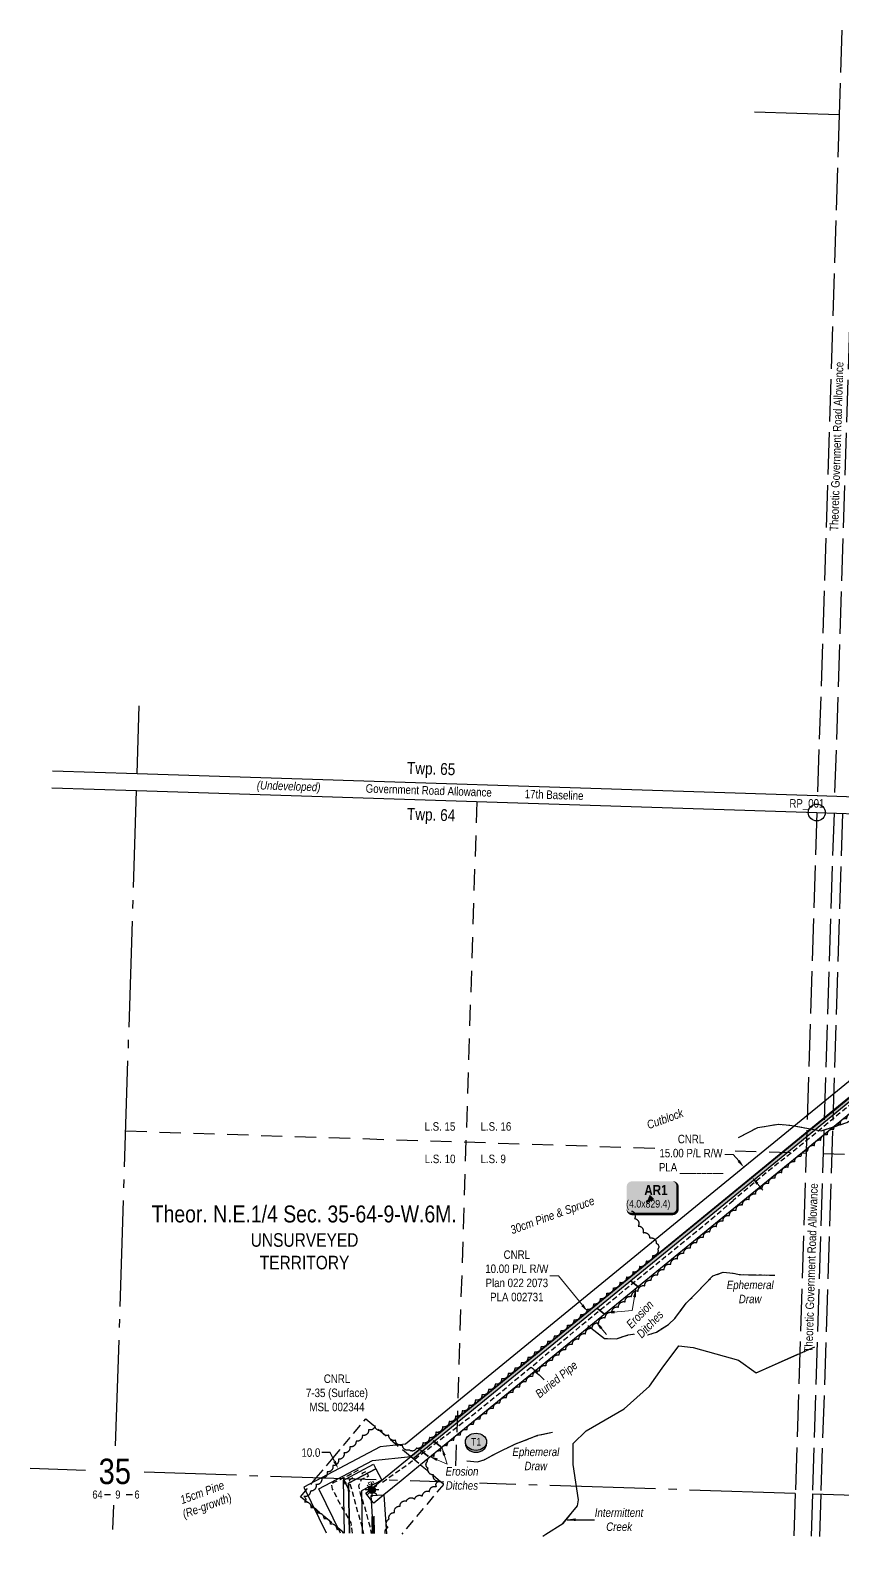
# Model space of a CAD drawing. Extents: x 354711 to 358951, y 6050403 to 6054140.
# Drawn here: x 354711 to 355671, y 6050474 to 6052258 of the extents above; entities that cross this region are included whole.
import ezdxf
from ezdxf.enums import TextEntityAlignment as Align

# ---------------------------------------------------------------- set-up
doc = ezdxf.new("R2010")
doc.units = 0
doc.header["$LTSCALE"] = 5
doc.header["$PDSIZE"] = 0.5
for name, pattern in [('0', [1, 1, 0]), ('foc-ACCESSROAD', [3.75, 2.5, -1.25]), ('foc-LSD', [8, 5, -3]), ('foc-QUARTERLINE', [33, 25, -3, 2, -3]), ('foc-TOPO-ephemeral', [6.25, 3.125, -0.625, 0.625, -0.625, 0.625, -0.625]), ('foc-UNSURVEYED', [12.5, 10, -2.5]), ('UG_PIPE', [1.875, 1.25, -0.625])]:
    doc.linetypes.add(name, pattern=pattern)
doc.layers.get('Defpoints').update_dxf_attribs({"color": 9})
for name, color, linetype in [('10', 1, 'Continuous'), ('35', 37, 'Continuous'), ('9', 3, 'Continuous'), ('AS-PIPE-UG', 44, 'UG_PIPE'), ('AS-PIPE-UG-T', 44, 'Continuous'), ('AS-ROADS', 254, 'Continuous'), ('AS-SYMBOL', 7, 'Continuous'), ('C-RW', 13, 'Continuous'), ('C-SYMBOL', 7, 'Continuous'), ('C-WS', 13, 'foc-ACCESSROAD'), ('D-TXT', 6, 'Continuous'), ('L-ROAD-T', 7, 'Continuous'), ('L-SEC', 7, 'Continuous'), ('L-SECLBL', 7, 'Continuous'), ('L-SECQ', 8, 'foc-QUARTERLINE'), ('L-SECTION-LSD', 7, 'foc-LSD'), ('L-UNS-T', 3, 'Continuous'), ('L-USEC', 7, 'foc-UNSURVEYED'), ('P-BUFFER-H 100m', 191, 'Continuous'), ('P-CROSSINGS', 250, 'Continuous'), ('P-TEMP-BLOCKS', 250, 'Continuous'), ('P-TEMP-BLUE', 146, 'Continuous'), ('P-TXT', 4, 'Continuous'), ('T-BUSH', 110, '0'), ('T-BUSH-T', 110, 'Continuous'), ('T-DRAW', 143, 'foc-TOPO-ephemeral'), ('T-WATER', 160, 'Continuous'), ('T-WATER-T', 170, 'Continuous')]:
    doc.layers.add(name, color=color, linetype=linetype)
for name, color, linetype, lineweight in [('AS-GENERAL', 48, 'Continuous', 18), ('C-RW-T', 13, 'Continuous', 9), ('C-WS-T', 13, 'Continuous', 9), ('T-TEXT', 48, 'Continuous', 18)]:
    doc.layers.add(name, color=color, linetype=linetype, lineweight=lineweight)
doc.layers.add('P-TEMP-BLUE-H', color=7, linetype='Continuous', true_color=0x99e6ff)
doc.styles.add('100L', font='ARIALN.TTF', dxfattribs={"height": 11})
doc.styles.add('175L', font='ARIALN.TTF', dxfattribs={"height": 20})
doc.styles.add('80', font='ARIALN.TTF', dxfattribs={"height": 10})
doc.styles.add('80CG', font='ARIALN.TTF', dxfattribs={"height": 10})
doc.styles.add('80L', font='ARIALN.TTF', dxfattribs={"height": 10})
doc.styles.add('80LS', font='ARIALNI.TTF', dxfattribs={"height": 10})
doc.styles.add('BOLD', font='ARIALNB.TTF')
doc.styles.add('Crossing', font='ARIALN.TTF', dxfattribs={"height": 10})
doc.styles.add('foc-LtypeFont', font='ARIALN.TTF', dxfattribs={"height": 7.349999999999999})
doc.styles.add('SIMPLEX', font='ARIALN.TTF')
doc.linetypes.add('foc-TOPO-flowdirection-NOLINE', pattern='A,0,[">",foc-LtypeFont,S=0.3,R=0,X=0,Y=-0.945],-20,[">",foc-LtypeFont,S=0.3,R=0,X=0,Y=-0.945],0', length=20)
doc.dimstyles.new('Compass 5 000', dxfattribs={"dimscale": 5, "dimtxt": 9, "dimasz": 2, "dimexe": 0.2, "dimexo": 0.0625, "dimgap": 0.5, "dimtad": 0, "dimtih": 1, "dimtoh": 1, "dimzin": 0, "dimdsep": 46, "dimtxsty": '80CG', "dimcen": 0.1, "dimse1": 1, "dimse2": 1, "dimclrd": 256, "dimclrt": 256, "dimaunit": 1, "dimadec": 4, "dimazin": 0, "dimtfac": 0.06, "dimtofl": 0, "dimtmove": 0, "dimatfit": 1, "dimfxl": 0.2, "dimtolj": 1, "dimtzin": 0, "dimlwd": -1, "dimarcsym": 0})

# ---------------------------------------------------------------- blocks, each defined once
blk = doc.blocks.new('L-SECLBL')
at = {"layer": '9', "color": 7}
for p, q in [((-5.082139060913505, -27.83004804289613), (-12.28857354467345, -27.83004804289613)), ((20.70431141927111, -27.83004804289613), (13.49787693551116, -27.83004804289613))]:
    blk.add_line(p, q, dxfattribs=at)
at = {"layer": '10', "color": 2, "style": 'SIMPLEX'}
blk.add_attdef('SEC', text='', height=30, dxfattribs=at).set_placement((0, 0), align=Align.MIDDLE)
at = {"layer": '10', "color": 5, "style": '80L'}
blk.add_attdef('TWP', text='', height=9.5, dxfattribs=at).set_placement((-14.43410290347765, -27.36845155570791), align=Align.MIDDLE_RIGHT)
blk.add_attdef('RGE', text='', height=9.5, dxfattribs=at).set_placement((3.622123863462547, -27.36845155570791), align=Align.MIDDLE_CENTER)
blk.add_attdef('MER', text='', height=9.5, dxfattribs=at).set_placement((23.16775162027989, -27.36845155570791), align=Align.MIDDLE_LEFT)
blk = doc.blocks.new('*D40')
at = {"layer": 'C-RW-T', "transparency": 16777216}
for p, q in [((355334.8756327196, 6050786.895740184), (355324.8756327191, 6050786.895740183)), ((355363.1610981193, 6050752.317025754), (355334.8756327196, 6050786.895740184)), ((355385.3165986058, 6050725.232135562), (355391.6481437976, 6050717.491881336))]:
    blk.add_line(p, q, dxfattribs=at)
for points in [[(355364.4511404899, 6050753.372283285), (355361.8710557483, 6050751.261768222), (355369.4926433116, 6050744.576771528)], [(355386.6066409764, 6050726.287393094), (355384.0265562348, 6050724.17687803), (355378.9850534135, 6050732.972389787)]]:
    blk.add_solid(points, dxfattribs=at)
at = {"layer": 'Defpoints', "color": 0, "transparency": 16777216}
for p in [(355450.2800371936, 6050810.661039611), (355459.7724472955, 6050799.056657871), (355378.9850534135, 6050732.972389787)]:
    blk.add_point(p, dxfattribs=at)
at = {"layer": 'C-RW-T', "transparency": 16777216, "insert": (355285.7896845611, 6050786.895740183), "char_height": 10, "attachment_point": 5, "style": '80CG'}
blk.add_mtext('\\A1;CNRL\\P10.00 P/L R/W\\PPlan 022 2073\\PPLA 002731', dxfattribs=at)
blk = doc.blocks.new('*D45')
at = {"layer": 'Defpoints', "color": 0, "transparency": 16777216}
for p in [(355079.3519890825, 6050561.232535338), (355074.9246602282, 6050559.031470954), (355083.8022882291, 6050552.280985365)]:
    blk.add_point(p, dxfattribs=at)
at = {"layer": 'P-TXT', "transparency": 16777216}
for p, q in [((355065.3944132822, 6050578.201077084), (355055.3944132822, 6050578.201077084)), ((355070.472923148, 6050567.985913258), (355065.3944132822, 6050578.201077084)), ((355083.8266964541, 6050541.125478677), (355088.2784335343, 6050532.171036374))]:
    blk.add_line(p, q, dxfattribs=at)
for points in [[(355071.9653301984, 6050568.727869438), (355068.9805160975, 6050567.243957078), (355074.9246602282, 6050559.031470954)], [(355085.3191035045, 6050541.867434857), (355082.3342894036, 6050540.383522497), (355079.3749593743, 6050550.079920981)]]:
    blk.add_solid(points, dxfattribs=at)
at = {"layer": 'P-TXT', "transparency": 16777216, "insert": (355042.6420258335, 6050578.201077085), "char_height": 10, "attachment_point": 5, "style": '80CG'}
blk.add_mtext('\\A1;10.0', dxfattribs=at)
blk = doc.blocks.new('GAS')
h = blk.add_hatch(color=255)
h.dxf.hatch_style = 1
edge = h.paths.add_edge_path()
edge.add_arc((0, 0), 0.9, 0, 360)
for p, q in [((-0.8077887898725749, 0), (-1.615577579628734, 0)), ((-0.5711929310346023, 0.5711929297831376), (-1.142385862069204, 1.142385861385264)), ((0, 0.8077887887338874), (0, 1.615577579286764)), ((0.5711929310309642, 0.5711929297831376), (1.142385862065566, 1.142385861385264)), ((1.615577579625096, 0), (0.8077887898689368, 0)), ((-0.5711929310346023, -0.5711929316021271), (-1.142385862069204, -1.142385863204253)), ((0, -0.8077887905528768), (0, -1.615577581105753)), ((1.142385862065566, -1.142385863204253), (0.5711929310309642, -0.5711929316021271))]:
    blk.add_line(p, q)
blk.add_circle((0, 0), 0.8000000000000003)
blk = doc.blocks.new('*D50')
at = {"layer": 'C-RW-T', "transparency": 16777216}
for p, q in [((355541.4268145943, 6050930.383028397), (355531.4268145943, 6050930.383028397)), ((355547.7618556223, 6050922.64563507), (355541.4268145943, 6050930.383028397)), ((355569.8533238387, 6050895.663903142), (355576.1883648559, 6050887.926509827))]:
    blk.add_line(p, q, dxfattribs=at)
for points in [[(355549.0514211743, 6050923.70147524), (355546.4722900698, 6050921.5897949), (355554.09689664, 6050914.908241755)], [(355571.1428893907, 6050896.719743311), (355568.5637582862, 6050894.608062973), (355563.5182828209, 6050903.401296457)]]:
    blk.add_solid(points, dxfattribs=at)
at = {"layer": 'Defpoints', "color": 0, "transparency": 16777216}
for p in [(355565.8507093834, 6050924.53175226), (355554.09689664, 6050914.908241755), (355575.2720955643, 6050913.024806961)]:
    blk.add_point(p, dxfattribs=at)
at = {"layer": 'C-RW-T', "transparency": 16777216, "insert": (355491.433635876, 6050930.383028398), "char_height": 10, "attachment_point": 5, "style": '80CG', "bg_fill": 3, "box_fill_scale": 1.1, "bg_fill_color": 256, "bg_fill_true_color": 13158600, "bg_fill_transparency": 0}
blk.add_mtext('\\A1;CNRL\\P15.00 P/L R/W\\PPLA ________', dxfattribs=at)
blk = doc.blocks.new('XING3')
h = blk.add_hatch(color=250)
h.dxf.hatch_style = 1
edge = h.paths.add_edge_path()
edge.add_ellipse((0, -2.047489049626165), major_axis=(-12.5, 0), ratio=0.8162973455633619, start_angle=0, end_angle=180)
edge.add_line((12.5, -2.047489049626165), (12.5, 0))
edge.add_ellipse((0, 0), major_axis=(-12.5, 0), ratio=0.8162973455633619, start_angle=0, end_angle=180, ccw=False)
edge.add_line((-12.5, 0), (-12.5, -2.047489049626165))
at = {"layer": 'P-BUFFER-H 100m'}
h = blk.add_hatch(color=256, dxfattribs=at)
h.dxf.hatch_style = 1
edge = h.paths.add_edge_path()
edge.add_ellipse((0, 0), major_axis=(-12.5, 0), ratio=0.8162973455633619, start_angle=0, end_angle=360)
at = {"color": 250}
blk.add_ellipse((0, 0), major_axis=(-12.5, 0), ratio=0.8162973455633619, dxfattribs=at)
blk.add_ellipse((0, -2.047489049626165), major_axis=(-12.5, 0), ratio=0.8162973455633619, start_param=0, end_param=3.141592653589793, dxfattribs=at)
at = {"color": 250, "style": 'Crossing'}
blk.add_attdef('CROSSING', text='', height=9, dxfattribs=at).set_placement((0.08916442567715421, 0.0199513138486509), align=Align.MIDDLE_CENTER)
at = {"color": 250, "style": 'Crossing', "flags": 1}
for tag, p in [('OWNER', (0.08916442567715421, -12.49201765665748)), ('DESCRIPTION', (0.08916442567715421, -25.770021277247)), ('LOCATION', (0.08916442567715421, -39.30337514164421)), ('DWG_REF', (0.08916442567715421, -52.83672900604233))]:
    blk.add_attdef(tag, text='', height=9, dxfattribs=at).set_placement(p, align=Align.MIDDLE_CENTER)
blk = doc.blocks.new('*U54')
at = {"true_color": 0x99e6ff}
h = blk.add_hatch(color=141, dxfattribs=at)
edge = h.paths.add_edge_path()
edge.add_line((-23.99999999999998, -20), (23.99999999999998, -20))
edge.add_arc((23.99999999999998, -14), 6, 270, 360)
edge.add_line((29.99999999999998, -14), (29.99999999999998, 12.5))
edge.add_arc((23.99999999999998, 12.5), 6, 0, 90)
edge.add_line((23.99999999999998, 18.5), (-23.99999999999998, 18.5))
edge.add_arc((-23.99999999999998, 12.5), 6, 90, 180)
edge.add_line((-29.99999999999998, 12.5), (-29.99999999999998, -14))
edge.add_arc((-23.99999999999998, -14), 6, 180, 270)
at = {"color": 250, "flags": 128}
blk.add_lwpolyline([(-23.99999999999998, -20, 3, 3, 0), (23.99999999999998, -20, 3, 3, 0.414213562373095), (29.99999999999998, -14, 3, 3, 0), (29.99999999999998, 12.5, 3, 0, 0.414213562373095), (23.99999999999998, 18.5, 0, 0, 0), (-23.99999999999998, 18.5, 0, 0, 0.414213562373095), (-29.99999999999998, 12.5, 0, 0, 0), (-29.99999999999998, -14, 0, 3, 0.414213562373095)], format="xyseb", close=True, dxfattribs=at)
at = {"flags": 128}
blk.add_lwpolyline([(-7.240658989402277, -7.740071415784115, 0, 7.5, 0), (-3.398394867633905e-15, 0, 0, 0, 0)], format="xyseb", dxfattribs=at)
at = {"color": 250}
for tag, p, height, style in [('TEMP_AREA_W1_001', (-9.212824010914055, 2.244292974654144), 12, 'BOLD'), ('ENTER_TEXT_001', (-30.65893587994544, -12.47010782646594), 9, '80')]:
    blk.add_attdef(tag, p, '', height=height, dxfattribs=dict(at, style=style))

msp = doc.modelspace()

# ---------------------------------------------------------------- hatches: boundary and pattern name
at = {"layer": 'P-TEMP-BLUE-H'}
h = msp.add_hatch(color=256, dxfattribs=at)
h.dxf.hatch_style = 1
h.paths.add_polyline_path([(355711.7235174563, 6051019.84814438), (355815.3307161279, 6051080.452462764), (355813.311763755, 6051083.903998978), (355709.4331601667, 6051023.140924155), (355532.2047392254, 6050877.991291654), (355160.4616429458, 6050573.725894744), (355163.5806671529, 6050571.111489649), (355534.7373991583, 6050874.896957387)])

# ---------------------------------------------------------------- linework, layer by layer
at = {"layer": '35', "color": 3}
msp.add_circle((355639.952, 6051334.099000056), 9.996769999999943, dxfattribs=at)
at = {"layer": 'AS-GENERAL', "const_width": 1.999353999999998, "flags": 128}
for points in [[(355420.6978648909, 6050780.549367211), (355430.1449617887, 6050773.187089758)], [(355380.3730325664, 6050748.726140217), (355389.8201294642, 6050741.363862764)], [(355171.9361447898, 6050580.996007991), (355181.3832416876, 6050573.633730527)], [(355186.8210247552, 6050592.372933905), (355196.268121653, 6050585.010656462)]]:
    msp.add_lwpolyline(points, dxfattribs=at)
at = {"layer": 'AS-GENERAL', "flags": 128}
for points in [[(355113.5109999965, 6050543.765), (355110.3739999965, 6050542.358000056), (355111.3509999965, 6050540.186000056), (355114.4679999965, 6050541.603)], [(355115.7509999965, 6050540.234), (355114.282, 6050543.186000056), (355116.2719999965, 6050544.258), (355117.7559999965, 6050541.085)]]:
    msp.add_lwpolyline(points, dxfattribs=at)
at = {"layer": 'AS-PIPE-UG', "flags": 128}
for points in [[(356033.465, 6051206.747), (356018.5309999965, 6051197.484000056), (356001.7599999965, 6051187.856), (355971.3909999965, 6051168.372000013), (355927.795, 6051142.169000056), (355898.321, 6051124.257000056), (355859.5149999965, 6051101.937), (355827.5499999965, 6051083.318000056), (355799.333, 6051067.113000056), (355767.673, 6051048.551000056), (355740.579, 6051033.083000056), (355704.3669999965, 6051009.669), (355680.7029999965, 6050989.764), (355658.7539999965, 6050972.003000055), (355633.503, 6050951.075000056), (355610.644, 6050932.737), (355582.228, 6050910.055000056), (355564.0279999965, 6050895.072000056), (355541.201, 6050875.887000056)], [(355127.18, 6050543.286000056), (355141.497, 6050553.541000056), (355157.2459999965, 6050564.522), (355195.6099999965, 6050593.640000056), (355230.258, 6050620.029000056), (355264.0839999965, 6050647.324000056), (355311.237, 6050686.404000056), (355352.426, 6050720.423), (355374.7549999965, 6050739.024000056), (355410.1479999965, 6050767.98), (355458.6729999965, 6050807.319000056), (355493.2989999965, 6050835.713000029), (355517.16, 6050855.378000055), (355541.202, 6050875.884000055)], [(355091.6526599298, 6050482.979718043), (355091.358, 6050485.696000035), (355090.0019999978, 6050495.266000034), (355086.4679999978, 6050501.369000034), (355078.9109999979, 6050514.605), (355073.866, 6050524.039), (355070.6629999978, 6050530.708000034), (355068.2369999979, 6050534.888000035), (355067.0949999978, 6050541.378000034), (355069.294, 6050542.987), (355077.206, 6050546.472000035), (355086.5219999978, 6050551.18), (355099.2099999979, 6050558.021000003)], [(355092.0239999978, 6050548.439), (355087.8689999979, 6050545.345000034), (355088.4929999979, 6050541.994), (355089.502, 6050539.047000035), (355090.8599999978, 6050534.539), (355093.874, 6050523.220000034), (355098.257, 6050506.650000035), (355102.3749999978, 6050492.906000035), (355104.5672469814, 6050482.770770009)], [(355104.1139999965, 6050552.852), (355103.169, 6050553.744000056), (355107.805, 6050556.081000056), (355110.834, 6050550.202), (355110.834, 6050550.202), (355108.3669999965, 6050548.994000056), (355102.17, 6050546.366), (355098.877, 6050538.825000056), (355101.017, 6050530.017000056), (355107.1719999965, 6050510.198000056), (355112.0669999981, 6050491.177000056), (355113.9069209036, 6050482.619661305)]]:
    msp.add_lwpolyline(points, dxfattribs=at)
at = {"layer": 'AS-ROADS', "const_width": 3.998707999999974, "flags": 128}
msp.add_lwpolyline([(355116.4145034096, 6050482.579090559), (355115.8619999965, 6050503.113000056)], dxfattribs=at)
at = {"layer": 'C-RW', "flags": 128}
msp.add_lwpolyline([(355077.5491927686, 6050483.207901238), (355051.9263859841, 6050535.302581823), (355115.5753279423, 6050568.991157578), (355160.4548047628, 6050573.720297833), (355532.2029532907, 6050877.989829957), (355709.4331601651, 6051023.140924181), (356059.9637819086, 6051228.181400849), (356095.2769022844, 6051248.948647819), (356232.3038721819, 6051314.918558847), (356199.9144221773, 6051315.967334026), (356088.2118062859, 6051262.18951468), (356052.3775639411, 6051241.115801794), (355700.8443203309, 6051035.488848334), (355522.7054785417, 6050889.593583475), (355154.4258718283, 6050588.162993763), (355124.4626097951, 6050585.00563818), (355034.2534798959, 6050537.259092629), (355060.7045522646, 6050483.4804345)], dxfattribs=at)
at = {"layer": 'C-RW'}
msp.add_lwpolyline([(355128.8315407716, 6050528.348522591), (355116.8403260309, 6050518.539960749), (355114.2228213856, 6050521.73939122), (355107.3472048166, 6050530.146040005), (355126.471478035, 6050545.779609696), (355160.544856485, 6050573.656116193), (355628.186400479, 6050956.189393788), (355659.1735204029, 6050981.536783077), (355710.02600717, 6051023.133781699), (356095.9744091907, 6051248.87568963), (356232.3038721819, 6051314.918558847), (356265.1622926426, 6051313.854598312), (356103.0229974766, 6051235.626595236), (356068.2462767432, 6051215.17399698), (355718.6096386552, 6051010.784354092), (355658.5408731867, 6050961.649383619), (355627.5540623867, 6050936.301181875), (355542.205365148, 6050866.486968162), (355172.239257157, 6050563.853868095), (355149.246366974, 6050545.040211888), (355128.8315407716, 6050528.348522591)], close=True, dxfattribs=at)
for points in [[(355082.3168736195, 6050483.130763848), (355081.1622139421, 6050545.566326517), (355084.1722972832, 6050547.152917508), (355116.6661655301, 6050564.357039778), (355119.4716135468, 6050559.055970365), (355096.2545721574, 6050546.760076492), (355087.2283518374, 6050541.989641943), (355088.3182926199, 6050483.033665529)], [(355088.3182926196, 6050483.033665529), (355087.228351837, 6050541.989641943), (355096.2545721574, 6050546.760076492), (355119.4716135464, 6050559.055970372), (355126.471478035, 6050545.779609696), (355102.3925041535, 6050533.048506895), (355103.3218244102, 6050482.790919983)], [(355116.6825721738, 6050482.574753413), (355114.2228213856, 6050521.73939122), (355113.8662194355, 6050527.411187458), (355128.8315407716, 6050528.348522591), (355131.7211619507, 6050482.331440656)]]:
    msp.add_lwpolyline(points, dxfattribs=at)
at = {"layer": 'C-WS'}
msp.add_lwpolyline([(355081.763686396, 6050483.13971399), (355030.4603630507, 6050526.156889921), (355049.0259526584, 6050548.2939046), (355069.0032913972, 6050572.125259595), (355107.5484417957, 6050618.096154851), (355160.544856485, 6050573.656116193), (355172.239257157, 6050563.853868095), (355196.5004208082, 6050543.507317308), (355199.4891959236, 6050541.008131634), (355150.0435545681, 6050482.034998509)], dxfattribs=at)
at = {"layer": 'Defpoints'}
for p in [(355515.0811231325, 6050890.300607453), (355115.327697468, 6050532.962916247)]:
    msp.add_point(p, dxfattribs=at)
at = {"layer": 'L-SEC'}
for p, q in [((355640.6028254247, 6051354.198519883), (357267.6828735247, 6051301.244434414)), ((355639.952, 6051334.099000002), (356463.8210000019, 6051307.422))]:
    msp.add_line(p, q, dxfattribs=at)
at = {"layer": 'L-SEC', "flags": 128}
for points in [[(354737.5465624144, 6051383.345369945), (354837.4634094995, 6051380.105163584)], [(354837.4634094995, 6051380.105163584), (355640.8382407975, 6051354.03751135)], [(354736.904784372, 6051363.244313945), (354836.8198727723, 6051360.0040737)], [(354836.8198727723, 6051360.0040737), (355640.1988519983, 6051333.936569343)]]:
    msp.add_lwpolyline(points, dxfattribs=at)
at = {"layer": 'L-SECQ', "flags": 128}
for points in [[(355666.4254892239, 6052157.96692811), (355566.5098464186, 6052161.209435726)], [(354837.4634094995, 6051380.105163584), (354840.0179266927, 6051459.921546524)], [(354812.0969275822, 6050586.002473204), (354836.8198727723, 6051360.0040737)], [(354776.6893709896, 6050557.142764154), (354711.2357024572, 6050559.265962111)], [(355614.6322829283, 6050529.961420998), (354845.9133731303, 6050554.897263495)], [(356403.8305314836, 6050504.344632152), (355634.7320235909, 6050529.309590939)], [(354808.9523006117, 6050487.553591304), (354809.8628917569, 6050516.061481379)]]:
    msp.add_lwpolyline(points, dxfattribs=at)
at = {"layer": 'L-SECTION-LSD'}
for p, q in [((355238.5093623848, 6051346.97032153), (355212.8858434512, 6050542.993344378)), ((354823.9796383716, 6050958.014670737), (355627.4155674633, 6050931.948995153)), ((355647.5157091447, 6050931.309806681), (356450.9783703705, 6050905.219880182))]:
    msp.add_line(p, q, dxfattribs=at)
at = {"layer": 'L-USEC', "flags": 128}
for points in [[(355669.6059736201, 6052257.885096739), (355666.4254892239, 6052157.96692811)], [(355666.4254892239, 6052157.96692811), (355640.8382407975, 6051354.03751135)], [(355686.5256133174, 6052157.327186788), (355660.938364887, 6051353.397770027)], [(355640.1988519983, 6051333.936569343), (355614.6322829283, 6050529.961420998)], [(355660.2989936797, 6051333.297380853), (355634.7324246097, 6050529.322232508)], [(355670.3489269668, 6051332.95808528), (355644.7821540496, 6050528.983363364)], [(355614.6322829283, 6050529.961420998), (355612.8741673227, 6050474.546757004)], [(355634.7324715886, 6050529.32371154), (355632.9842655656, 6050474.221391161)], [(355644.7821540496, 6050528.983363364), (355643.0395828462, 6050474.058703901)]]:
    msp.add_lwpolyline(points, dxfattribs=at)
at = {"layer": 'T-BUSH', "flags": 128}
for points in [[(355130.5568077423, 6050482.350279008, -0.3761369507852455), (355133.5564080011, 6050489.812707002, -0.52056705), (355134.9691871104, 6050499.709144071, -0.52056705), (355141.3617373609, 6050507.337480657, -0.52056705), (355147.9005076304, 6050514.899219465, -0.52056705), (355155.3580431683, 6050520.947431354, -0.52056705), (355165.0839090809, 6050523.258912046, -0.52056705), (355174.285420311, 6050526.772495669, -0.52056705), (355182.596036894, 6050532.328488997, -0.52056705), (355190.9066534737, 6050537.88448243, -0.52056705), (355193.7185455578, 6050544.24403224, -0.52056705), (355187.3453592547, 6050551.945844158, -0.52056705), (355180.9721729583, 6050559.647656128, -0.52056705), (355180.3498195334, 6050567.715904096, -0.52056705), (355188.1247053459, 6050573.999737347, -0.52056705), (355195.8995911618, 6050580.283570703, -0.52056705), (355203.6744769809, 6050586.567403998, -0.52056705), (355211.4493627967, 6050592.85123731, -0.52056705), (355219.2242486092, 6050599.135070614, -0.52056705), (355226.9991344251, 6050605.418903916, -0.52056705), (355234.7740202442, 6050611.70273722, -0.52056705), (355242.54890606, 6050617.986570523, -0.52056705), (355250.3237918725, 6050624.270403827, -0.52056705), (355258.0986776884, 6050630.554237077, -0.52056705), (355265.8735635043, 6050636.838070434, -0.52056705), (355273.6484493234, 6050643.121903684, -0.52056705), (355281.4233351359, 6050649.40573704, -0.52056705), (355289.1982209517, 6050655.68957029, -0.52056705), (355296.9731067676, 6050661.973403647, -0.52056705), (355304.7479925867, 6050668.257236897, -0.52056705), (355312.5228784003, 6050674.541070253, -0.52056705), (355320.297764215, 6050680.824903504, -0.52056705), (355328.0726500309, 6050687.10873686, -0.52056705), (355335.84753585, 6050693.39257011, -0.52056705), (355343.6224216659, 6050699.676403466, -0.52056705), (355351.3973074784, 6050705.960236717, -0.52056705), (355359.1721932942, 6050712.244070073, -0.52056705), (355366.9470791133, 6050718.527903323, -0.52056705), (355374.7219649292, 6050724.811736679, -0.52056705), (355382.4968507417, 6050731.09556993, -0.52056705), (355390.2717365576, 6050737.379403286, -0.52056705), (355398.0466223767, 6050743.663236536, -0.52056705), (355405.8215081925, 6050749.947069893, -0.52056705), (355413.5963940051, 6050756.230903143, -0.52056705), (355421.3712798209, 6050762.514736499, -0.52056705), (355429.1158562697, 6050768.835640916, -0.52056705), (355436.8192857682, 6050775.206871963, -0.52056705), (355444.5227152666, 6050781.578102929, -0.52056705), (355452.2261447651, 6050787.949333954, -0.52056705), (355459.9295742635, 6050794.32056495, -0.52056705), (355467.6330037619, 6050800.691795892, -0.52056705), (355475.3364332604, 6050807.06302694, -0.52056705), (355483.0398627588, 6050813.434257883, -0.52056705), (355490.7432922573, 6050819.805488931, -0.52056705), (355498.4467217524, 6050826.176719926, -0.52056705), (355506.1501512508, 6050832.547950868, -0.52056705), (355513.8535807493, 6050838.919181917, -0.52056705), (355521.5570102477, 6050845.290412859, -0.52056705), (355529.2604397462, 6050851.661643907, -0.52056705), (355536.9638692446, 6050858.03287485, -0.52056705), (355544.667298743, 6050864.404105898, -0.52056705), (355552.3707282415, 6050870.775336893, -0.52056705), (355560.0741577399, 6050877.146567836, -0.52056705), (355567.7775872384, 6050883.517798884, -0.52056705), (355575.4810167368, 6050889.889029826, -0.52056705), (355583.1844462352, 6050896.260260874, -0.52056705), (355590.8878757337, 6050902.631491817, -0.52056705), (355598.5913052321, 6050909.002722865, -0.52056705), (355606.2947347339, 6050915.37395386, -0.52056705), (355613.9981642323, 6050921.745184803, -0.52056705), (355621.7015937307, 6050928.116415851, -0.52056705), (355629.4050232292, 6050934.487646794, -0.52056705), (355637.1084527276, 6050940.858877841, -0.52056705), (355644.8118822261, 6050947.230108784, -0.52056705), (355652.5153117245, 6050953.601339832, -0.52056705), (355660.2187412229, 6050959.972570827, -0.52056705), (355667.9221707214, 6050966.34380177, -0.52056705), (355675.6256002198, 6050972.715032818, -0.52056705), (355683.3290297183, 6050979.086263761, -0.52056705), (355691.0324592158, 6050985.457494808, -0.52056705), (355698.7358887118, 6050991.828725804, -0.52056705), (355706.4393182103, 6050998.199956747, -0.52056705), (355714.1427477087, 6051004.571187794, -0.52056705), (355722.243475928, 6051010.367898867, -0.52056705), (355730.9237645419, 6051015.326527652, -0.52056705), (355739.604053159, 6051020.285156543, -0.52056705), (355748.2843417794, 6051025.243785382, -0.52056705), (355756.9646303966, 6051030.202414168, -0.52056705), (355765.6449190116, 6051035.161043058, -0.52056705), (355774.3252076276, 6051040.119671844, -0.52056705), (355783.0054962448, 6051045.078300735, -0.52056705), (355791.6857848652, 6051050.036929574, -0.52056705), (355800.3660734824, 6051054.995558359, -0.52056705), (355809.0463620962, 6051059.95418725, -0.52056705), (355817.7266507134, 6051064.912816036, -0.52056705), (355826.3764937069, 6051069.924034407, -0.52056705), (355834.9989831075, 6051074.982501267, -0.52056705), (355843.6214725081, 6051080.040968074, -0.52056705), (355852.2439619086, 6051085.099434935, -0.52056705), (355860.8664513124, 6051090.157901846, -0.52056705), (355869.4889407131, 6051095.216368706, -0.52056705), (355878.1114301136, 6051100.274835513, -0.52056705), (355886.7339195142, 6051105.333302425, -0.52056705), (355895.3564089147, 6051110.391769285, -0.52056705), (355903.9788983127, 6051115.450236091, -0.52056705), (355912.6013877126, 6051120.508702951, -0.52056705), (355921.2238771131, 6051125.567169864, -0.52056705), (355929.8463665137, 6051130.625636724, -0.52056705), (355938.4688559143, 6051135.684103531, -0.52056705), (355947.0913453149, 6051140.742570442, -0.52056705), (355955.7138347154, 6051145.801037302, -0.52056705), (355964.3363241192, 6051150.859504109, -0.52056705), (355972.9588135199, 6051155.917970969, -0.52056705), (355981.5813029204, 6051160.976437881, -0.52056705), (355990.203792321, 6051166.034904741, -0.52056705), (355998.8262817215, 6051171.093371548, -0.52056705), (356002.2994409403, 6051178.751027372, -0.52056705), (356001.2482987973, 6051188.69238088, -0.52056705), (356000.197156652, 6051198.633734494, -0.52056705), (355992.3966411153, 6051194.998363626, -0.52056705), (355983.8365339387, 6051189.835033788, -0.52056705), (355975.2764267587, 6051184.671703845, -0.52056705), (355966.7163195821, 6051179.508374007, -0.52056705), (355958.1562124054, 6051174.345044064, -0.52056705), (355949.5961052321, 6051169.181714227, -0.52056705), (355941.0359980555, 6051164.018384284, -0.52056705), (355932.4758908788, 6051158.855054446, -0.52056705), (355923.9157836989, 6051153.691724503, -0.52056705), (355915.3556765222, 6051148.528394666, -0.52056705), (355906.7955693462, 6051143.365064722, -0.52056705), (355898.2354621723, 6051138.201734885, -0.52056705), (355889.6753549956, 6051133.038404942, -0.52056705), (355881.1152478157, 6051127.875075104, -0.52056705), (355872.5551406391, 6051122.711745161, -0.52056705), (355863.9950334625, 6051117.548415323, -0.52056705), (355855.4349262891, 6051112.38508538, -0.52056705), (355846.8565120019, 6051107.252261039, -0.52056705), (355838.2732807416, 6051102.127463377, -0.52056705), (355829.6900494845, 6051097.002665609, -0.52056705), (355821.1068182308, 6051091.877867946, -0.52056705), (355812.5235869705, 6051086.753070178, -0.52056705), (355803.9403557167, 6051081.628272517, -0.52056705), (355795.3571244563, 6051076.503474749, -0.52056705), (355786.7738932023, 6051071.378677086, -0.52056705), (355778.1906619455, 6051066.253879318, -0.52056705), (355769.6074306851, 6051061.129081656, -0.52056705), (355761.0241994314, 6051056.004283888, -0.52056705), (355752.4409681711, 6051050.879486226, -0.52056705), (355743.8577369173, 6051045.754688458, -0.52056705), (355735.2745056569, 6051040.629890796, -0.52056705), (355726.6912743998, 6051035.505093028, -0.52056705), (355720.192104099, 6051035.078570939, -0.52056705), (355718.2302690376, 6051044.880948843, -0.52056705), (355716.2684339762, 6051054.683326853, -0.52056705), (355714.3065989148, 6051064.485704759, -0.52056705), (355712.3447638534, 6051074.288082769, -0.52056705), (355708.8140088932, 6051079.970922403)], [(355421.3372743526, 6050863.468222664, -0.5205670499992687), (355424.7778019837, 6050854.70540632, -0.52056705), (355429.1541236254, 6050845.71745776, -0.52056705), (355434.7931116793, 6050837.744438848, -0.52056705), (355442.6299677196, 6050831.538063221, -0.52056705), (355450.4668237633, 6050825.331687645, -0.52056705), (355452.3006823212, 6050818.410570773, -0.52056705), (355446.14016928, 6050810.537611384, -0.52056705), (355438.4005265778, 6050804.213993522, -0.52056705), (355430.6463002053, 6050797.904684226, -0.52056705), (355422.8920738328, 6050791.59537493, -0.52056705), (355415.1378474603, 6050785.286065633, -0.52056705), (355407.3836210878, 6050778.976756284, -0.52056705), (355399.6293947152, 6050772.667446988, -0.52056705), (355391.8751683418, 6050766.358137691, -0.52056705), (355384.1209419669, 6050760.048828447, -0.52056705), (355376.3667155944, 6050753.739519152, -0.52056705), (355368.6124892219, 6050747.430209856, -0.52056705), (355360.8582628493, 6050741.120900559, -0.52056705), (355353.1040364768, 6050734.811591263, -0.52056705), (355345.3498101043, 6050728.502281967, -0.52056705), (355337.5955837318, 6050722.192972617, -0.52056705), (355329.8413573593, 6050715.883663321, -0.52056705), (355322.08713099, 6050709.574354025, -0.52056705), (355314.3329046175, 6050703.265044781, -0.52056705), (355306.5786782449, 6050696.955735485, -0.52056705), (355298.8244518724, 6050690.646426189, -0.52056705), (355291.0702254999, 6050684.337116892, -0.52056705), (355283.3159991273, 6050678.027807596, -0.52056705), (355275.5617727548, 6050671.718498281, -0.52056705), (355267.807546379, 6050665.40918895, -0.52056705), (355260.0533200065, 6050659.099879654, -0.52056705), (355252.2990936339, 6050652.790570358, -0.52056705), (355244.5448672614, 6050646.481261115, -0.52056705), (355236.7906408889, 6050640.171951818, -0.52056705), (355229.0364145164, 6050633.862642522, -0.52056705), (355221.2821881439, 6050627.553333226, -0.52056705), (355213.5279617714, 6050621.244023929, -0.52056705), (355205.7737354021, 6050614.93471458, -0.52056705), (355198.0195090296, 6050608.625405284, -0.52056705), (355190.2652826571, 6050602.316095987, -0.52056705), (355182.5110562845, 6050596.006786691, -0.52056705), (355174.756829912, 6050589.697477448, -0.52056705), (355167.0026035394, 6050583.388168151, -0.52056705), (355158.9408421429, 6050581.281963428, -0.52056705), (355150.8049020328, 6050587.090740271, -0.52056705), (355142.6689619261, 6050592.899517165, -0.52056705), (355134.5330218194, 6050598.70829406, -0.52056705), (355126.3970817126, 6050604.517071008, -0.52056705), (355118.2611416092, 6050610.325847902, -0.52056705), (355110.758350699, 6050605.269458201, -0.52056705), (355103.3521814423, 6050598.554991233, -0.52056705), (355095.9460121855, 6050591.840524159, -0.52056705), (355088.5398429288, 6050585.126057191, -0.52056705), (355081.6865653647, 6050577.866424417, -0.52056705), (355075.0769784374, 6050570.366506401, -0.52056705), (355068.4673915034, 6050562.86658828, -0.52056705), (355061.8578045761, 6050555.366670263, -0.52056705), (355055.2482176421, 6050547.866752142, -0.52056705), (355048.6386307147, 6050540.366834125, -0.52056705), (355042.0290437808, 6050532.866916057, -0.52056705), (355034.3702505112, 6050526.456165303, -0.52056705), (355035.1912060177, 6050519.971359896, -0.52056705), (355042.6910747714, 6050513.361716951, -0.52056705), (355050.1909435184, 6050506.75207406, -0.52056705), (355057.7846822888, 6050500.251724892, -0.52056705), (355065.4507882011, 6050493.835633358, -0.52056705), (355073.1168941134, 6050487.419541824, -0.4120013718298174), (355080.5834654318, 6050483.158809053, -0.4120013718298174)]]:
    msp.add_lwpolyline(points, format="xyb", dxfattribs=at)
at = {"layer": 'T-DRAW', "flags": 128}
for points in [[(355547.6432727116, 6050950.173671869), (355570.3372206041, 6050962.146380025), (355594.5854056297, 6050966.052128132), (355608.1933788165, 6050964.839893079), (355615.2075851485, 6050963.726004146), (355645.0416966744, 6050958.211851919), (355675.3567415071, 6050967.82702927), (355702.8576982791, 6050984.547255792), (355749.9339884514, 6050974.14301204), (355775.1177474323, 6050987.151174041), (355798.9755693915, 6050997.447605107), (355816.3679517836, 6050998.981136603), (355827.9548576977, 6050991.15238368), (355839.6676284828, 6050984.355061965)], [(355369.7628460625, 6050728.113482494), (355376.8353868762, 6050722.763989739), (355389.2001248725, 6050713.017776363), (355403.6769150475, 6050712.715808541), (355417.2729067185, 6050717.136130533), (355428.0038194851, 6050718.90391903), (355440.3726607567, 6050717.287434758), (355450.6299410678, 6050720.526421764), (355464.8875263895, 6050729.537049251), (355472.4183688051, 6050736.540366569), (355485.8630949032, 6050754.593345671), (355496.826500979, 6050765.715660177), (355508.0654614565, 6050777.491928263), (355517.3492196706, 6050786.772978736), (355529.5875504493, 6050791.28383107), (355541.3205615653, 6050790.135862635), (355548.2623344851, 6050788.682979581), (355559.3072431119, 6050788.228977841), (355590.6054865614, 6050787.752858756)], [(355226.777956135, 6050568.525629397), (355239.4809781725, 6050567.345984147), (355247.072066504, 6050569.740139169), (355261.8048204551, 6050577.657643494), (355283.283659942, 6050587.996335039), (355310.7234287247, 6050598.593221531), (355328.0465272868, 6050602.381535319)]]:
    msp.add_lwpolyline(points, dxfattribs=at)
at = {"layer": 'T-DRAW', "linetype": 'foc-TOPO-flowdirection-NOLINE', "flags": 128}
for points in [[(355547.6432727116, 6050950.173671869), (355570.3372206041, 6050962.146380025), (355594.5854056297, 6050966.052128132), (355608.1933788165, 6050964.839893079), (355615.2075851485, 6050963.726004146), (355645.0416966744, 6050958.211851919), (355675.3567415071, 6050967.82702927), (355702.8576982791, 6050984.547255792), (355749.9339884514, 6050974.14301204), (355775.1177474323, 6050987.151174041), (355798.9755693915, 6050997.447605107), (355816.3679517836, 6050998.981136603), (355827.9548576977, 6050991.15238368), (355839.6676284828, 6050984.355061965)], [(355369.7628460625, 6050728.113482494), (355376.8353868762, 6050722.763989739), (355389.2001248725, 6050713.017776363), (355403.6769150475, 6050712.715808541), (355417.2729067185, 6050717.136130533), (355428.0038194851, 6050718.90391903), (355440.3726607567, 6050717.287434758), (355450.6299410678, 6050720.526421764), (355464.8875263895, 6050729.537049251), (355472.4183688051, 6050736.540366569), (355485.8630949032, 6050754.593345671), (355496.826500979, 6050765.715660177), (355508.0654614565, 6050777.491928263), (355517.3492196706, 6050786.772978736), (355529.5875504493, 6050791.28383107), (355541.3205615653, 6050790.135862635), (355548.2623344851, 6050788.682979581), (355559.3072431119, 6050788.228977841), (355590.6054865614, 6050787.752858756)], [(355226.777956135, 6050568.525629397), (355239.4809781725, 6050567.345984147), (355247.072066504, 6050569.740139169), (355261.8048204551, 6050577.657643494), (355283.283659942, 6050587.996335039), (355310.7234287247, 6050598.593221531), (355328.0465272868, 6050602.381535319)]]:
    msp.add_lwpolyline(points, dxfattribs=at)
at = {"layer": 'T-WATER', "flags": 128}
msp.add_lwpolyline([(355316.3975489779, 6050479.343519486), (355320.219440486, 6050481.811292425), (355340.1183317431, 6050494.659889989), (355357.4178099488, 6050515.391320178), (355358.4541673088, 6050522.499906086), (355352.5000115164, 6050564.22264691), (355352.5000115159, 6050588.878222152), (355367.5000115067, 6050603.918579813), (355412.5000114944, 6050629.796244038), (355442.5000114813, 6050656.711012371), (355457.5000114737, 6050677.717066947), (355477.1989486668, 6050704.363202672), (355494.1458158193, 6050702.499906493), (355547.5000114443, 6050687.34349769), (355568.5000114333, 6050672.499906705), (355617.6947552792, 6050694.332968216)], dxfattribs=at)
at = {"layer": 'T-WATER', "linetype": 'foc-TOPO-flowdirection-NOLINE', "flags": 128}
msp.add_lwpolyline([(355350.0826716878, 6050506.601002632), (355340.1183317431, 6050494.659889989), (355357.4178099488, 6050515.391320178), (355358.4541673088, 6050522.499906086), (355352.5000115164, 6050564.22264691), (355352.5000115159, 6050588.878222152), (355367.5000115067, 6050603.918579813), (355412.5000114944, 6050629.796244038), (355442.5000114813, 6050656.711012371), (355457.5000114737, 6050677.717066947), (355477.1989486668, 6050704.363202672), (355494.1458158193, 6050702.499906493), (355547.5000114443, 6050687.34349769), (355568.5000114333, 6050672.499906705), (355637.5000114071, 6050703.1227157)], dxfattribs=at)

# ---------------------------------------------------------------- block references
at = {"layer": 'AS-SYMBOL', "xscale": 4.998384999999949, "yscale": 4.998384999999949, "zscale": 4.998384999999949}
msp.add_blockref('GAS', (355114.6829999965, 6050534.089), dxfattribs=at)
msp.add_blockref('GAS', (355114.6829999965, 6050534.089), dxfattribs=at)
at = {"layer": 'L-SECLBL', "xscale": 0.999677, "yscale": 0.999677, "zscale": 0.999677}
msp.add_blockref('L-SECLBL', (354811.1394039758, 6050556.025267769), dxfattribs=at).add_auto_attribs({'SEC': '35', 'TWP': '64', 'RGE': '9', 'MER': '6'})
at = {"layer": 'P-CROSSINGS', "xscale": 0.9993541043289982, "yscale": 0.9993541043289982, "zscale": 0.9993541043289982}
msp.add_blockref('XING3', (355237.6108821342, 6050590.925834413), dxfattribs=at).add_auto_attribs({'CROSSING': 'T1'})

# ---------------------------------------------------------------- texts
at = {"layer": '35', "color": 3, "style": '80'}
msp.add_attdef('RP_001', (355607.6015588876, 6051339.85151092), 'RP', height=9.996769999999943, dxfattribs=at)
at = {"layer": 'AS-PIPE-UG-T', "insert": (355306.4041384782, 6050649.76930008), "char_height": 9.996769999999966, "attachment_point": 1, "rotation": 39.283242602269375, "style": '80L'}
msp.add_mtext_dynamic_manual_height_columns('{\\fArial Narrow|b0|i1|c0|p34;Buried Pipe}', width=59.3916769939824, gutter_width=50, heights=[0], dxfattribs=at)
at = {"layer": 'C-SYMBOL', "color": 3, "style": '175L'}
msp.add_text('Theor. N.E.1/4 Sec. 35-64-9-W.6M.', height=19.99353999999976, dxfattribs=at).set_placement((355034.7901611865, 6050844.015327194), align=Align.BOTTOM_CENTER)
at = {"layer": 'C-WS-T', "insert": (355073.4341463214, 6050648.709835068), "char_height": 9.996769999999884, "width": 72.60041697694314, "attachment_point": 5, "style": '80CG'}
msp.add_mtext('\\A1;CNRL\\P7-35 (Surface)\\PMSL 002344', dxfattribs=at)
at = {"layer": 'D-TXT', "color": 3, "char_height": 13.99547799999987, "attachment_point": 1, "style": '80L'}
for s, width, insert, rotation in [('Twp. 65', 56.50373521110497, (355156.3620970971, 6051393.859594573), 358.141396330877), ('Twp. 64', 56.37962797099584, (355156.3620970971, 6051339.482578092), 358.1413847144467)]:
    msp.add_mtext_dynamic_manual_height_columns(s, width=width, gutter_width=47.4846575, heights=[0], dxfattribs=dict(at, insert=insert, rotation=rotation))
at = {"layer": 'L-ROAD-T', "style": '80L'}
for s, rotation, p in [('Theoretic Government Road Allowance', 88.19739518074198, (355663.3730042639, 6051766.451363722)), ('Government Road Allowance', 358.1413147712763, (355181.7950948186, 6051360.166551733)), ('17th Baseline', 358.1413147712763, (355329.8110423996, 6051354.93796692)), ('Theoretic Government Road Allowance', 88.19739518074198, (355633.1127701603, 6050796.261958358))]:
    msp.add_text(s, height=9.996769999999879, rotation=rotation, dxfattribs=at).set_placement(p, align=Align.MIDDLE_CENTER)
at = {"layer": 'L-UNS-T', "color": 3, "insert": (355035.1557038703, 6050815.819393055), "char_height": 15.99483199999988, "attachment_point": 5, "style": '80L'}
msp.add_mtext_dynamic_manual_height_columns('UNSURVEYED TERRITORY', width=126.3729200635197, gutter_width=47.4846575, heights=[0], dxfattribs=at)
at = {"layer": 'T-BUSH-T', "char_height": 9.996769999999911, "width": 108.4464420801201, "attachment_point": 2, "rotation": 20.00000000000004, "style": '80LS'}
for s, insert in [('30cm Pine & Spruce', (355326.0238461183, 6050863.211529285)), ('15cm Pine\\P(Re-growth)', (354912.5567656141, 6050535.905757044))]:
    msp.add_mtext(s, dxfattribs=dict(at, insert=insert))
at = {"layer": 'T-TEXT', "style": '80LS'}
msp.add_text('(Undeveloped)', height=9.996769999999879, rotation=358.1413147712763, dxfattribs=at).set_placement((355016.4321464704, 6051365.247632073), align=Align.MIDDLE_CENTER)
at = {"layer": 'T-WATER-T', "char_height": 9.996769999999895, "attachment_point": 1, "style": '80L'}
for s, insert in [('\\pi-4.8469;{\\fArial Narrow|b0|i1|c0|p34;Ephemeral \\P\\pi9.4152;Draw}', (355538.5101666031, 6050781.263079033)), ('\\pi-4.8469;{\\fArial Narrow|b0|i1|c0|p34;Ephemeral \\P\\pi9.4152;Draw}', (355285.4276676132, 6050584.060332358)), ('\\pi-5.7845;{\\fArial Narrow|b0|i1|c0|p34;Intermittent \\P\\pi7.7514;Creek}', (355383.5838149359, 6050512.334730806))]:
    msp.add_mtext_dynamic_manual_height_columns(s, width=45.61576500622323, gutter_width=50, heights=[0], dxfattribs=dict(at, insert=insert))

# ---------------------------------------------------------------- dimensions: what is measured, and where the dimension line sits
at = {"layer": 'C-RW-T'}
dim = msp.add_linear_dim(base=(355378.9850534135, 6050732.972389787), p1=(355450.280037193, 6050810.661039612), p2=(355459.7724472958, 6050799.056657872), angle=309.2832426073353, text='CNRL\\P10.00 P/L R/W\\PPlan 022 2073\\PPLA 002731', dimstyle='Compass 5 000', dxfattribs=at)
dim.commit()
dim.dimension.update_dxf_attribs({"geometry": '*D40', "text_midpoint": (355285.7896845611, 6050786.895740183), "dimtype": 161})
at = {"layer": 'P-TXT'}
dim = msp.add_linear_dim(base=(355074.9246602282, 6050559.031470954), p1=(355083.8022882291, 6050552.280985365), p2=(355079.3519890828, 6050561.232535338), angle=116.4344530878039, text='10.0', dimstyle='Compass 5 000', dxfattribs=at)
dim.commit()
dim.dimension.update_dxf_attribs({"geometry": '*D45', "text_midpoint": (355042.6420258335, 6050578.201077085), "dimtype": 161})

# ---------------------------------------------------------------- leaders
at = {"layer": 'AS-PIPE-UG-T', "path_type": 1}
msp.add_leader([(355302.7635806659, 6050679.251716108), (355317.8833257164, 6050664.272235448)], dimstyle='Compass 5 000', override={"dimgap": 0.5, "dimtad": 0}, dxfattribs=at)
at = {"layer": 'T-TEXT', "color": 5}
for points in [[(355197.241223886, 6050584.580263016), (355203.4505413924, 6050564.732156187)], [(355182.517459209, 6050573.744923357), (355203.4505413924, 6050564.732156187)]]:
    msp.add_leader(points, dimstyle='Compass 5 000', override={"dimgap": 0.5, "dimtad": 0}, dxfattribs=at)
at = {"layer": 'T-WATER-T', "path_type": 1}
msp.add_leader([(355345.2821212512, 6050498.976993714), (355377.3171916661, 6050498.811939505)], dimstyle='Compass 5 000', override={"dimgap": 0.5, "dimtad": 0}, dxfattribs=at)

# ---------------------------------------------------------------- next in the draw order: texts
at = {"layer": 'L-SECTION-LSD', "char_height": 9.996769999999968, "attachment_point": 1, "style": '100L', "bg_fill": 3, "box_fill_scale": 1.5, "bg_fill_color": 256, "bg_fill_transparency": 0}
for s, width, insert in [('\\pi1.8571;L.S. 15', 36.85944639103013, (355175.0063527244, 6050968.30566398)), ('L.S. 16', 36.94143658023826, (355242.9438023777, 6050968.30566398)), ('\\pi2.0404;L.S. 10', 36.95405045550105, (355175.0063527244, 6050930.033318389)), ('L.S. 9', 30.52728100911002, (355242.9438023777, 6050930.033318389))]:
    msp.add_mtext_dynamic_manual_height_columns(s, width=width, gutter_width=55, heights=[0], dxfattribs=dict(at, insert=insert))

# ---------------------------------------------------------------- next in the draw order: linework, layer by layer
at = {"layer": 'P-TEMP-BLUE', "flags": 128}
msp.add_lwpolyline([(355711.7235174563, 6051019.84814438), (355815.3307161279, 6051080.452462764), (355813.311763755, 6051083.903998978), (355709.4331601667, 6051023.140924155), (355532.2047392254, 6050877.991291654), (355160.4616429458, 6050573.725894744), (355163.5806671529, 6050571.111489649), (355534.7373991583, 6050874.896957387)], close=True, dxfattribs=at)

# ---------------------------------------------------------------- next in the draw order: texts
at = {"layer": 'T-TEXT', "insert": (355413.7622654348, 6050730.698818441), "char_height": 9.99676999999998, "attachment_point": 1, "rotation": 46.169363956849736, "style": '80L', "bg_fill": 3, "box_fill_scale": 1.15, "bg_fill_color": 256, "bg_fill_true_color": 256, "bg_fill_transparency": 0}
msp.add_mtext_dynamic_manual_height_columns('\\pi0.3324;{\\fArial Narrow|b0|i1|c0|p34;Erosion \\P\\pi0.52674;Ditches}', width=38.66070941336972, gutter_width=50, heights=[0], dxfattribs=at)
at = {"layer": 'T-TEXT', "insert": (355201.3115480525, 6050561.040636713), "char_height": 9.99676999999998, "attachment_point": 1, "style": '80L', "bg_fill": 3, "box_fill_scale": 1.15, "bg_fill_color": 256, "bg_fill_true_color": 256, "bg_fill_transparency": 0}
msp.add_mtext_dynamic_manual_height_columns('\\pi0.3324;{\\fArial Narrow|b0|i1|c0|p34;Erosion \\P\\pi0.52674;Ditches}', width=38.66070941336972, gutter_width=50, heights=[0], dxfattribs=at)

# ---------------------------------------------------------------- next in the draw order: dimensions: what is measured, and where the dimension line sits
at = {"layer": 'C-RW-T'}
dim = msp.add_linear_dim(base=(355554.09689664, 6050914.908241755), p1=(355575.2720955645, 6050913.024806961), p2=(355565.850709383, 6050924.53175226), angle=129.3091245828414, text='CNRL\\P15.00 P/L R/W\\PPLA ________', dimstyle='Compass 5 000', override={"dimtfill": 1}, dxfattribs=at)
dim.commit()
dim.dimension.update_dxf_attribs({"geometry": '*D50', "text_midpoint": (355491.433635876, 6050930.383028398), "dimtype": 161})

# ---------------------------------------------------------------- next in the draw order: block references
at = {"layer": 'P-TEMP-BLOCKS', "xscale": 0.999677, "yscale": 0.999677, "zscale": 0.999677}
msp.add_blockref('*U54', (355445.5328674491, 6050880.040550783), dxfattribs=at).add_auto_attribs({'TEMP_AREA_W1_001': 'AR1', 'ENTER_TEXT_001': '(4.0x829.4)'})

# ---------------------------------------------------------------- next in the draw order: texts
at = {"layer": 'T-TEXT', "insert": (355459.0404429536, 6050977.021352313), "char_height": 9.996769999999911, "width": 45.26272875729841, "attachment_point": 2, "rotation": 20.00000000000004, "style": '80LS'}
msp.add_mtext('Cutblock', dxfattribs=at)

# ---------------------------------------------------------------- next in the draw order: leaders
at = {"layer": 'T-TEXT'}
for points in [[(355426.3980997714, 6050771.654667539), (355421.9234716006, 6050745.858873691)], [(355391.2547249969, 6050743.384798841), (355421.9234716006, 6050745.858873691)]]:
    msp.add_leader(points, dimstyle='Compass 5 000', override={"dimgap": 0.5, "dimtad": 0}, dxfattribs=at)

doc.saveas('drawing.dxf')
